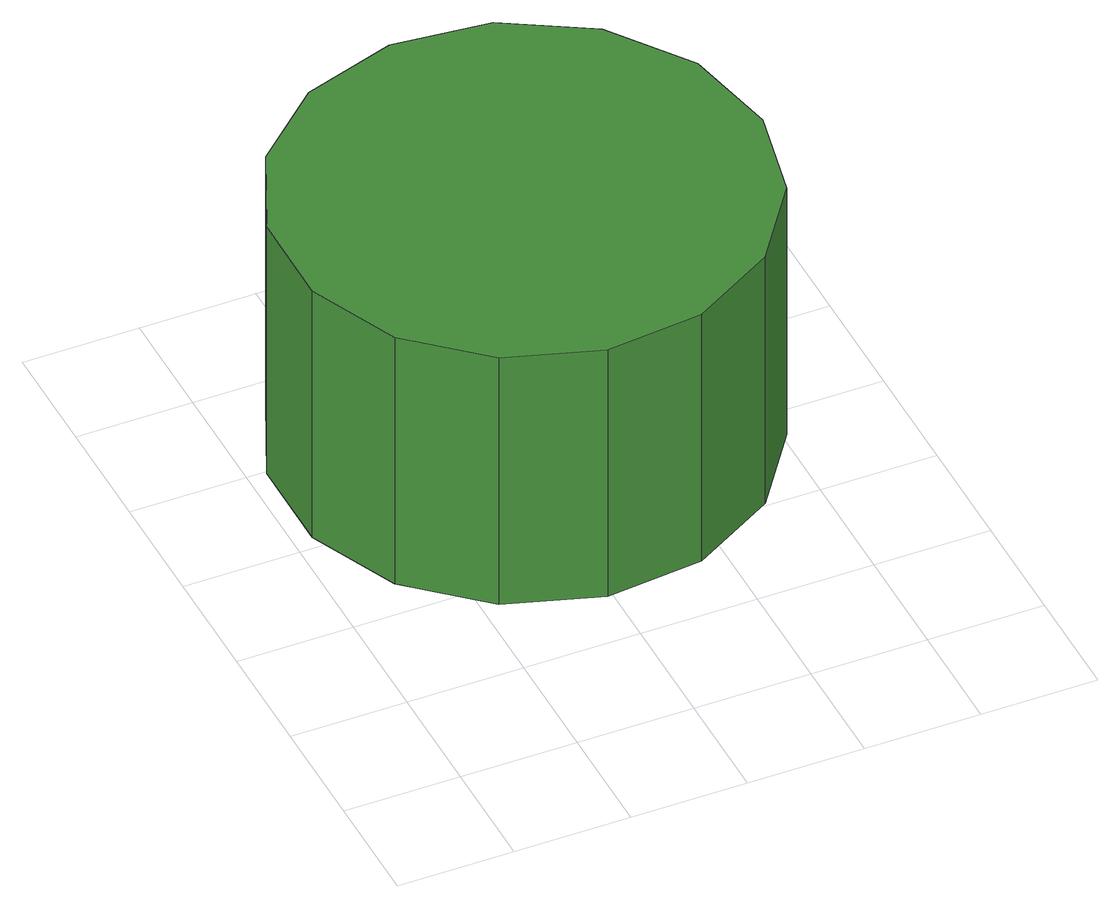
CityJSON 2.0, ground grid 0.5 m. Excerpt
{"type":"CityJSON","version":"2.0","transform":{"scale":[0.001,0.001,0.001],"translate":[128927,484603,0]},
"CityObjects":{
"tree1":{"type":"SolitaryVegetationObject","attributes":{"function":"something"},"geometry":[{"type":"MultiSurface","lod":"1","boundaries":[[[0,1,2,3,4,5,6,7,8,9,10,11,12,13,14]],[[15,16,17,18,19,20,21,22,23,24,25,26,27,28,29]],[[0,29,28,1]],[[1,28,27,2]],[[2,27,26,3]],[[3,26,25,4]],[[4,25,24,5]],[[5,24,23,6]],[[6,23,22,7]],[[7,22,21,8]],[[8,21,20,9]],[[9,20,19,10]],[[10,19,18,11]],[[11,18,17,12]],[[12,17,16,13]],[[13,16,15,14]],[[14,15,29,0]]]}]}
},
"vertices":[
[2110,1776,1792],[2022,2193,1792],[1771,2538,1792],[1402,2751,1792],[978,2795,1792],[572,2664,1792],[256,2378,1792],[82,1989,1792],[82,1563,1792],[256,1173,1792],[572,888,1792],[978,756,1792],[1402,801,1792],[1771,1014,1792],[2022,1359,1792],[2022,1359,542],[1771,1014,542],[1402,801,542],[978,756,542],[572,888,542],[256,1173,542],[82,1563,542],[82,1989,542],[256,2378,542],[572,2664,542],[978,2795,542],[1402,2751,542],[1771,2538,542],[2022,2193,542],[2110,1776,542]
]}
